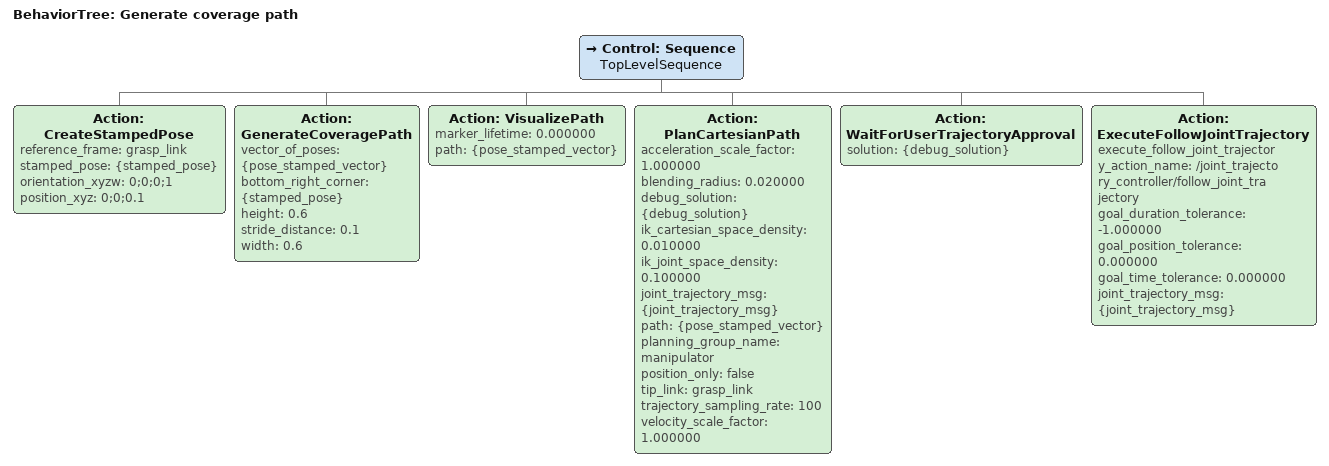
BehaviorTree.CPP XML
<?xml version='1.0' encoding='utf-8'?>
<root BTCPP_format="4" main_tree_to_execute="Generate coverage path">
  <BehaviorTree ID="Generate coverage path" _description="">
    <Control ID="Sequence" name="TopLevelSequence">
      <Action ID="CreateStampedPose" reference_frame="grasp_link" stamped_pose="{stamped_pose}" orientation_xyzw="0;0;0;1" position_xyz="0;0;0.1"/>
      <Action ID="GenerateCoveragePath" vector_of_poses="{pose_stamped_vector}" bottom_right_corner="{stamped_pose}" height="0.6" stride_distance="0.1" width="0.6"/>
      <Action ID="VisualizePath" marker_lifetime="0.000000" path="{pose_stamped_vector}"/>
      <Action ID="PlanCartesianPath" acceleration_scale_factor="1.000000" blending_radius="0.020000" debug_solution="{debug_solution}" ik_cartesian_space_density="0.010000" ik_joint_space_density="0.100000" joint_trajectory_msg="{joint_trajectory_msg}" path="{pose_stamped_vector}" planning_group_name="manipulator" position_only="false" tip_link="grasp_link" trajectory_sampling_rate="100" velocity_scale_factor="1.000000"/>
      <Action ID="WaitForUserTrajectoryApproval" solution="{debug_solution}"/>
      <Action ID="ExecuteFollowJointTrajectory" execute_follow_joint_trajectory_action_name="/joint_trajectory_controller/follow_joint_trajectory" goal_duration_tolerance="-1.000000" goal_position_tolerance="0.000000" goal_time_tolerance="0.000000" joint_trajectory_msg="{joint_trajectory_msg}"/>
    </Control>
  </BehaviorTree>
</root>
